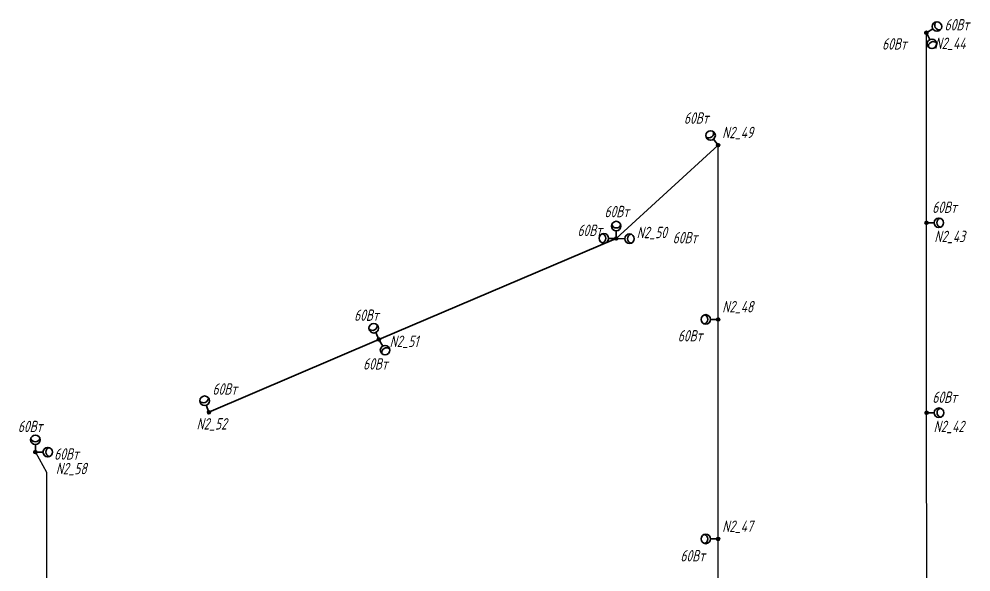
# Model space of a CAD drawing. Header units: millimetres. Extents: x 103153592 to 103552214, y 104936672 to 105182102.
# Drawn here: x 103210552 to 103335886, y 105058740 to 105131495 of the extents above; entities that cross this region are included whole.
import ezdxf

# ---------------------------------------------------------------- set-up
doc = ezdxf.new("R2010")
doc.units = ezdxf.units.MM
for name, color, linetype, lineweight in [('ЭО_Воздушная линия', 10, 'Continuous', 35), ('ЭО_Кабельная линия', 3, 'ID_N', 30), ('ЭО_Пл_Опора', 10, 'Continuous', 35), ('ЭО_Пл_Опора_Светильники', 10, 'Continuous', 35), ('ЭО_Пл_Светильники', 10, 'Continuous', 25), ('ЭО_Пл_Светильники_Текст', 10, 'Continuous', 20)]:
    doc.layers.add(name, color=color, linetype=linetype, lineweight=lineweight)
doc.styles.add('ПБГС', font='simplex.shx', dxfattribs={"width": 0.8, "oblique": 15})
doc.linetypes.add('ID_N', pattern='A,0,3,-3,["N",ПБГС,S=1.2,R=0,X=-1,Y=-0.5],-3,6', length=15)

# ---------------------------------------------------------------- blocks, each defined once
blk = doc.blocks.new('промежуточная')
h = blk.add_hatch(color=255)
edge = h.paths.add_edge_path()
edge.add_arc((0, 0), 0.833, 0, 360)
at = {"lineweight": 30}
blk.add_circle((0, 0), 0.833, dxfattribs=at)
blk = doc.blocks.new('*U5')
at = {"layer": 'ЭО_Пл_Светильники'}
blk.add_line((0, 2), (0, 0), dxfattribs=at)
at = {"layer": 'ЭО_Пл_Светильники', "linetype": 'ByBlock', "xscale": 250, "yscale": 250, "zscale": 250}
blk.add_blockref('промежуточная', (0, 0), dxfattribs=at)
at = {"style": 'ПБГС', "oblique": 15, "width": 0.7, "flags": 1}
blk.add_attdef('NAME', (0, -6), '', height=3.5, dxfattribs=at)
at = {"layer": 'ЭО_Пл_Светильники_Текст', "style": 'ПБГС', "oblique": 15, "width": 0.7}
blk.add_attdef('N_PYLON', (2689, 30), '', height=1500, dxfattribs=at)
at = {"layer": 'ЭО_Пл_Светильники_Текст', "style": 'ПБГС', "oblique": 15, "width": 0.7, "flags": 1}
for tag, p in [('TYPE', (0, 0)), ('MANUFACTURER', (0, -12)), ('SPECIFICATION_SECTION', (0, -18)), ('POWER', (0, -24)), ('GROUP', (0, -30))]:
    blk.add_attdef(tag, p, '', height=3.5, dxfattribs=at)
blk = doc.blocks.new('*U6')
at = {"layer": 'ЭО_Пл_Светильники'}
blk.add_line((0, 2), (0, 0), dxfattribs=at)
at = {"layer": 'ЭО_Пл_Светильники', "linetype": 'ByBlock', "xscale": 250, "yscale": 250, "zscale": 250}
blk.add_blockref('промежуточная', (0, 0), dxfattribs=at)
at = {"style": 'ПБГС', "oblique": 15, "width": 0.7, "flags": 1}
blk.add_attdef('NAME', (0, -6), '', height=3.5, dxfattribs=at)
at = {"layer": 'ЭО_Пл_Светильники_Текст', "style": 'ПБГС', "oblique": 15, "width": 0.7, "flags": 1}
for tag, p in [('TYPE', (0, 0)), ('MANUFACTURER', (0, -12)), ('SPECIFICATION_SECTION', (0, -18)), ('POWER', (0, -24)), ('GROUP', (0, -30))]:
    blk.add_attdef(tag, p, '', height=3.5, dxfattribs=at)
at = {"layer": 'ЭО_Пл_Светильники_Текст', "style": 'ПБГС', "oblique": 15, "width": 0.7}
blk.add_attdef('N_PYLON', (-1642, -2271), '', height=1500, dxfattribs=at)
blk = doc.blocks.new('*U7')
at = {"layer": 'ЭО_Пл_Светильники'}
blk.add_line((0, 2), (0, 0), dxfattribs=at)
at = {"layer": 'ЭО_Пл_Светильники', "linetype": 'ByBlock', "xscale": 250, "yscale": 250, "zscale": 250}
blk.add_blockref('промежуточная', (0, 0), dxfattribs=at)
at = {"style": 'ПБГС', "oblique": 15, "width": 0.7, "flags": 1}
blk.add_attdef('NAME', (0, -6), '', height=3.5, dxfattribs=at)
at = {"layer": 'ЭО_Пл_Светильники_Текст', "style": 'ПБГС', "oblique": 15, "width": 0.7, "flags": 1}
for tag, p in [('TYPE', (0, 0)), ('MANUFACTURER', (0, -12)), ('SPECIFICATION_SECTION', (0, -18)), ('POWER', (0, -24)), ('GROUP', (0, -30))]:
    blk.add_attdef(tag, p, '', height=3.5, dxfattribs=at)
at = {"layer": 'ЭО_Пл_Светильники_Текст', "style": 'ПБГС', "oblique": 15, "width": 0.7}
blk.add_attdef('N_PYLON', (1413, -992), '', height=1500, dxfattribs=at)
blk = doc.blocks.new('*U69')
at = {"layer": 'ЭО_Пл_Светильники'}
blk.add_line((0, 2), (0, 0), dxfattribs=at)
at = {"layer": 'ЭО_Пл_Светильники', "linetype": 'ByBlock', "xscale": 250, "yscale": 250, "zscale": 250}
blk.add_blockref('промежуточная', (0, 0), dxfattribs=at)
at = {"style": 'ПБГС', "oblique": 15, "width": 0.7, "flags": 1}
blk.add_attdef('NAME', (0, -6), '', height=3.5, dxfattribs=at)
at = {"layer": 'ЭО_Пл_Светильники_Текст', "style": 'ПБГС', "oblique": 15, "width": 0.7, "flags": 1}
for tag, p in [('TYPE', (0, 0)), ('MANUFACTURER', (0, -12)), ('SPECIFICATION_SECTION', (0, -18)), ('POWER', (0, -24)), ('GROUP', (0, -30))]:
    blk.add_attdef(tag, p, '', height=3.5, dxfattribs=at)
at = {"layer": 'ЭО_Пл_Светильники_Текст', "style": 'ПБГС', "oblique": 15, "width": 0.7}
blk.add_attdef('N_PYLON', (2690, -2909), '', height=1500, dxfattribs=at)
blk = doc.blocks.new('*U4')
at = {"layer": 'ЭО_Пл_Светильники'}
blk.add_line((0, 2), (0, 0), dxfattribs=at)
at = {"layer": 'ЭО_Пл_Светильники', "linetype": 'ByBlock', "xscale": 250, "yscale": 250, "zscale": 250}
blk.add_blockref('промежуточная', (0, 0), dxfattribs=at)
at = {"style": 'ПБГС', "oblique": 15, "width": 0.7, "flags": 1}
blk.add_attdef('NAME', (0, -6), '', height=3.5, dxfattribs=at)
at = {"layer": 'ЭО_Пл_Светильники_Текст', "style": 'ПБГС', "oblique": 15, "width": 0.7}
blk.add_attdef('N_PYLON', (539, 925), '', height=1500, dxfattribs=at)
at = {"layer": 'ЭО_Пл_Светильники_Текст', "style": 'ПБГС', "oblique": 15, "width": 0.7, "flags": 1}
for tag, p in [('TYPE', (0, 0)), ('MANUFACTURER', (0, -12)), ('SPECIFICATION_SECTION', (0, -18)), ('POWER', (0, -24)), ('GROUP', (0, -30))]:
    blk.add_attdef(tag, p, '', height=3.5, dxfattribs=at)
blk = doc.blocks.new('*U89')
at = {"layer": 'ЭО_Пл_Светильники'}
blk.add_line((0, 2), (0, 0), dxfattribs=at)
at = {"layer": 'ЭО_Пл_Светильники', "linetype": 'ByBlock', "xscale": 250, "yscale": 250, "zscale": 250}
blk.add_blockref('промежуточная', (0, 0), dxfattribs=at)
at = {"style": 'ПБГС', "oblique": 15, "width": 0.7, "flags": 1}
blk.add_attdef('NAME', (0, -6), '', height=3.5, dxfattribs=at)
at = {"layer": 'ЭО_Пл_Светильники_Текст', "style": 'ПБГС', "oblique": 15, "width": 0.7, "flags": 1}
for tag, p in [('TYPE', (0, 0)), ('MANUFACTURER', (0, -12)), ('SPECIFICATION_SECTION', (0, -18)), ('POWER', (0, -24)), ('GROUP', (0, -30))]:
    blk.add_attdef(tag, p, '', height=3.5, dxfattribs=at)
at = {"layer": 'ЭО_Пл_Светильники_Текст', "style": 'ПБГС', "oblique": 15, "width": 0.7}
blk.add_attdef('N_PYLON', (915, -2548), '', height=1500, dxfattribs=at)
blk = doc.blocks.new('*U58')
at = {"layer": 'ЭО_Пл_Светильники'}
blk.add_line((0, 2), (0, 0), dxfattribs=at)
at = {"layer": 'ЭО_Пл_Светильники', "linetype": 'ByBlock', "xscale": 250, "yscale": 250, "zscale": 250}
blk.add_blockref('промежуточная', (0, 0), dxfattribs=at)
at = {"style": 'ПБГС', "oblique": 15, "width": 0.7, "flags": 1}
blk.add_attdef('NAME', (0, -6), '', height=3.5, dxfattribs=at)
at = {"layer": 'ЭО_Пл_Светильники_Текст', "style": 'ПБГС', "oblique": 15, "width": 0.7, "flags": 1}
for tag, p in [('TYPE', (0, 0)), ('MANUFACTURER', (0, -12)), ('SPECIFICATION_SECTION', (0, -18)), ('POWER', (0, -24)), ('GROUP', (0, -30))]:
    blk.add_attdef(tag, p, '', height=3.5, dxfattribs=at)
at = {"layer": 'ЭО_Пл_Светильники_Текст', "style": 'ПБГС', "oblique": 15, "width": 0.7}
blk.add_attdef('N_PYLON', (1035, -2548), '', height=1500, dxfattribs=at)
blk = doc.blocks.new('*U59')
at = {"layer": 'ЭО_Пл_Светильники'}
blk.add_line((0, 2), (0, 0), dxfattribs=at)
at = {"layer": 'ЭО_Пл_Светильники', "linetype": 'ByBlock', "xscale": 250, "yscale": 250, "zscale": 250}
blk.add_blockref('промежуточная', (0, 0), dxfattribs=at)
at = {"style": 'ПБГС', "oblique": 15, "width": 0.7, "flags": 1}
blk.add_attdef('NAME', (0, -6), '', height=3.5, dxfattribs=at)
at = {"layer": 'ЭО_Пл_Светильники_Текст', "style": 'ПБГС', "oblique": 15, "width": 0.7, "flags": 1}
for tag, p in [('TYPE', (0, 0)), ('MANUFACTURER', (0, -12)), ('SPECIFICATION_SECTION', (0, -18)), ('POWER', (0, -24)), ('GROUP', (0, -30))]:
    blk.add_attdef(tag, p, '', height=3.5, dxfattribs=at)
at = {"layer": 'ЭО_Пл_Светильники_Текст', "style": 'ПБГС', "oblique": 15, "width": 0.7}
blk.add_attdef('N_PYLON', (1081, -2131), '', height=1500, dxfattribs=at)
blk = doc.blocks.new('*U20')
at = {"layer": 'ЭО_Пл_Опора_Светильники'}
h = blk.add_hatch(color=256, dxfattribs=at)
h.dxf.hatch_style = 1
h.paths.add_polyline_path([(-1, -199, 1), (1, 199, 1)])
blk.add_line((1000, -3), (0, 0), dxfattribs=at)
for centre, radius in [((0, 0), 199), ((1625, -5), 625)]:
    blk.add_circle(centre, radius, dxfattribs=at)
blk.add_arc((2000, -7), 625, 107.26724, 252.35203, dxfattribs=at)
at = {"style": 'ПБГС', "oblique": 15, "width": 0.7, "flags": 1}
for tag, p, height in [('TYPE', (-1704, -2539), 525000), ('NAME', (0, -3506), 875), ('MANUFACTURER', (0, -5006), 875), ('SPECIFICATION_SECTION', (0, -6506), 875), ('GROUP', (0, -9506), 875)]:
    blk.add_attdef(tag, p, '', height=height, dxfattribs=at)
at = {"layer": 'ЭО_Пл_Светильники_Текст', "style": 'ПБГС', "oblique": 15, "width": 0.7}
blk.add_attdef('POWER', (751, -1299), '', height=1500, dxfattribs=at)
blk = doc.blocks.new('*U44')
at = {"layer": 'ЭО_Пл_Опора_Светильники'}
h = blk.add_hatch(color=256, dxfattribs=at)
h.dxf.hatch_style = 1
h.paths.add_polyline_path([(-101, -171, 1), (101, 171, 1)])
blk.add_line((861, -508), (0, 0), dxfattribs=at)
for centre, radius in [((0, 0), 199), ((1399, -826), 625)]:
    blk.add_circle(centre, radius, dxfattribs=at)
blk.add_arc((1722, -1016), 625, 76.91044, 221.99524, dxfattribs=at)
at = {"style": 'ПБГС', "oblique": 15, "width": 0.7, "flags": 1}
for tag, p, height in [('TYPE', (-1704, -2539), 525000), ('NAME', (0, -3506), 875), ('MANUFACTURER', (0, -5006), 875), ('SPECIFICATION_SECTION', (0, -6506), 875), ('GROUP', (0, -9506), 875)]:
    blk.add_attdef(tag, p, '', height=height, dxfattribs=at)
at = {"layer": 'ЭО_Пл_Светильники_Текст', "style": 'ПБГС', "oblique": 15, "width": 0.7}
blk.add_attdef('POWER', (2403, -309), '', height=1500, dxfattribs=at)
blk = doc.blocks.new('*U45')
at = {"layer": 'ЭО_Пл_Опора_Светильники'}
h = blk.add_hatch(color=256, dxfattribs=at)
h.dxf.hatch_style = 1
h.paths.add_polyline_path([(177, -90, 1), (-177, 90, 1)])
blk.add_line((452, 892), (0, 0), dxfattribs=at)
for centre, radius in [((734, 1450), 625), ((0, 0), 199)]:
    blk.add_circle(centre, radius, dxfattribs=at)
blk.add_arc((904, 1784), 625, 170.59097, 315.67577, dxfattribs=at)
at = {"style": 'ПБГС', "oblique": 15, "width": 0.7, "flags": 1}
for tag, p, height in [('TYPE', (-1704, -2539), 525000), ('NAME', (0, -3506), 875), ('MANUFACTURER', (0, -5006), 875), ('SPECIFICATION_SECTION', (0, -6506), 875), ('GROUP', (0, -9506), 875)]:
    blk.add_attdef(tag, p, '', height=height, dxfattribs=at)
at = {"layer": 'ЭО_Пл_Светильники_Текст', "style": 'ПБГС', "oblique": 15, "width": 0.7}
blk.add_attdef('POWER', (-5825, 2211), '', height=1500, dxfattribs=at)
blk = doc.blocks.new('*U10')
at = {"layer": 'ЭО_Пл_Опора_Светильники'}
h = blk.add_hatch(color=256, dxfattribs=at)
h.dxf.hatch_style = 1
h.paths.add_polyline_path([(-1, 199, 1), (1, -199, 1)])
blk.add_line((-1000, -3), (0, 0), dxfattribs=at)
for centre, radius in [((-1625, -4), 625), ((0, 0), 199)]:
    blk.add_circle(centre, radius, dxfattribs=at)
blk.add_arc((-2000, -5), 625, 287.60753, 72.69232, dxfattribs=at)
at = {"style": 'ПБГС', "oblique": 15, "width": 0.7, "flags": 1}
for tag, p, height in [('TYPE', (-1704, -2539), 525000), ('NAME', (0, -3506), 875), ('MANUFACTURER', (0, -5006), 875), ('SPECIFICATION_SECTION', (0, -6506), 875), ('GROUP', (0, -9506), 875)]:
    blk.add_attdef(tag, p, '', height=height, dxfattribs=at)
at = {"layer": 'ЭО_Пл_Светильники_Текст', "style": 'ПБГС', "oblique": 15, "width": 0.7}
blk.add_attdef('POWER', (-5312, 2904), '', height=1500, dxfattribs=at)
blk = doc.blocks.new('*U12')
at = {"layer": 'ЭО_Пл_Опора_Светильники'}
h = blk.add_hatch(color=256, dxfattribs=at)
h.dxf.hatch_style = 1
h.paths.add_polyline_path([(-1, 199, 1), (1, -199, 1)])
blk.add_line((-1000, -3), (0, 0), dxfattribs=at)
for centre, radius in [((-1625, -4), 625), ((0, 0), 199)]:
    blk.add_circle(centre, radius, dxfattribs=at)
blk.add_arc((-2000, -5), 625, 287.60753, 72.69232, dxfattribs=at)
at = {"style": 'ПБГС', "oblique": 15, "width": 0.7, "flags": 1}
for tag, p, height in [('TYPE', (-1704, -2539), 525000), ('NAME', (0, -3506), 875), ('MANUFACTURER', (0, -5006), 875), ('SPECIFICATION_SECTION', (0, -6506), 875), ('GROUP', (0, -9506), 875)]:
    blk.add_attdef(tag, p, '', height=height, dxfattribs=at)
at = {"layer": 'ЭО_Пл_Светильники_Текст', "style": 'ПБГС', "oblique": 15, "width": 0.7}
blk.add_attdef('POWER', (-4968, 2956), '', height=1500, dxfattribs=at)
blk = doc.blocks.new('*U11')
at = {"layer": 'ЭО_Пл_Опора_Светильники'}
h = blk.add_hatch(color=256, dxfattribs=at)
h.dxf.hatch_style = 1
h.paths.add_polyline_path([(-158, 121, 1), (158, -121, 1)])
blk.add_line((-611, -792), (0, 0), dxfattribs=at)
for centre, radius in [((0, 0), 199), ((-992, -1287), 625)]:
    blk.add_circle(centre, radius, dxfattribs=at)
blk.add_arc((-1221, -1584), 625, 339.81839, 124.90318, dxfattribs=at)
at = {"style": 'ПБГС', "oblique": 15, "width": 0.7, "flags": 1}
for tag, p, height in [('TYPE', (-1704, -2539), 525000), ('NAME', (0, -3506), 875), ('MANUFACTURER', (0, -5006), 875), ('SPECIFICATION_SECTION', (0, -6506), 875), ('GROUP', (0, -9506), 875)]:
    blk.add_attdef(tag, p, '', height=height, dxfattribs=at)
at = {"layer": 'ЭО_Пл_Светильники_Текст', "style": 'ПБГС', "oblique": 15, "width": 0.7}
blk.add_attdef('POWER', (-4498, -2823), '', height=1500, dxfattribs=at)
blk = doc.blocks.new('*U25')
at = {"layer": 'ЭО_Пл_Опора_Светильники'}
h = blk.add_hatch(color=256, dxfattribs=at)
h.dxf.hatch_style = 1
h.paths.add_polyline_path([(199, 0, 1), (-199, 0, 1)])
blk.add_line((0, 1000), (0, 0), dxfattribs=at)
for centre, radius in [((0, 1625), 625), ((0, 0), 199)]:
    blk.add_circle(centre, radius, dxfattribs=at)
blk.add_arc((0, 2000), 625, 197.4576, 342.5424, dxfattribs=at)
at = {"style": 'ПБГС', "oblique": 15, "width": 0.7, "flags": 1}
for tag, p, height in [('TYPE', (-1704, -2539), 525000), ('NAME', (0, -3506), 875), ('MANUFACTURER', (0, -5006), 875), ('SPECIFICATION_SECTION', (0, -6506), 875), ('GROUP', (0, -9506), 875)]:
    blk.add_attdef(tag, p, '', height=height, dxfattribs=at)
at = {"layer": 'ЭО_Пл_Светильники_Текст', "style": 'ПБГС', "oblique": 15, "width": 0.7}
blk.add_attdef('POWER', (5104, 309), '', height=1500, dxfattribs=at)
blk = doc.blocks.new('*U26')
at = {"layer": 'ЭО_Пл_Опора_Светильники'}
h = blk.add_hatch(color=256, dxfattribs=at)
h.dxf.hatch_style = 1
h.paths.add_polyline_path([(0, 199, 1), (0, -199, 1)])
blk.add_line((-1125, -39), (0, 0), dxfattribs=at)
for centre, radius in [((-1750, -39), 625), ((0, 0), 199)]:
    blk.add_circle(centre, radius, dxfattribs=at)
blk.add_arc((-2125, -39), 625, 287.4576, 72.5424, dxfattribs=at)
at = {"style": 'ПБГС', "oblique": 15, "width": 0.7, "flags": 1}
for tag, p, height in [('TYPE', (-1704, -2539), 525000), ('NAME', (0, -3506), 875), ('MANUFACTURER', (0, -5006), 875), ('SPECIFICATION_SECTION', (0, -6506), 875), ('GROUP', (0, -9506), 875)]:
    blk.add_attdef(tag, p, '', height=height, dxfattribs=at)
at = {"layer": 'ЭО_Пл_Светильники_Текст', "style": 'ПБГС', "oblique": 15, "width": 0.7}
blk.add_attdef('POWER', (-7438, -652), '', height=1500, dxfattribs=at)
blk = doc.blocks.new('*U37')
at = {"layer": 'ЭО_Пл_Опора_Светильники'}
h = blk.add_hatch(color=256, dxfattribs=at)
h.dxf.hatch_style = 1
h.paths.add_polyline_path([(2, -199, 1), (-2, 199, 1)])
blk.add_line((1000, 8), (0, 0), dxfattribs=at)
for centre, radius in [((0, 0), 199), ((1625, 13), 625)]:
    blk.add_circle(centre, radius, dxfattribs=at)
blk.add_arc((2000, 16), 625, 107.90848, 252.99327, dxfattribs=at)
at = {"style": 'ПБГС', "oblique": 15, "width": 0.7, "flags": 1}
for tag, p, height in [('TYPE', (-1704, -2539), 525000), ('NAME', (0, -3506), 875), ('MANUFACTURER', (0, -5006), 875), ('SPECIFICATION_SECTION', (0, -6506), 875), ('GROUP', (0, -9506), 875)]:
    blk.add_attdef(tag, p, '', height=height, dxfattribs=at)
at = {"layer": 'ЭО_Пл_Светильники_Текст', "style": 'ПБГС', "oblique": 15, "width": 0.7}
blk.add_attdef('POWER', (1548, 2788), '', height=1500, dxfattribs=at)
blk = doc.blocks.new('*U9')
at = {"layer": 'ЭО_Пл_Опора_Светильники'}
h = blk.add_hatch(color=256, dxfattribs=at)
h.dxf.hatch_style = 1
h.paths.add_polyline_path([(-186, 70, 1), (186, -70, 1)])
blk.add_line((-352, -936), (0, 0), dxfattribs=at)
for centre, radius in [((0, 0), 199), ((-572, -1521), 625)]:
    blk.add_circle(centre, radius, dxfattribs=at)
blk.add_arc((-703, -1872), 625, 356.86575, 141.95054, dxfattribs=at)
at = {"style": 'ПБГС', "oblique": 15, "width": 0.7, "flags": 1}
for tag, p, height in [('TYPE', (-1704, -2539), 525000), ('NAME', (0, -3506), 875), ('MANUFACTURER', (0, -5006), 875), ('SPECIFICATION_SECTION', (0, -6506), 875), ('GROUP', (0, -9506), 875)]:
    blk.add_attdef(tag, p, '', height=height, dxfattribs=at)
at = {"layer": 'ЭО_Пл_Светильники_Текст', "style": 'ПБГС', "oblique": 15, "width": 0.7}
blk.add_attdef('POWER', (456, -2309), '', height=1500, dxfattribs=at)
blk = doc.blocks.new('*U8')
at = {"layer": 'ЭО_Пл_Опора_Светильники'}
h = blk.add_hatch(color=256, dxfattribs=at)
h.dxf.hatch_style = 1
h.paths.add_polyline_path([(-180, 84, 1), (180, -84, 1)])
blk.add_line((-422, -907), (0, 0), dxfattribs=at)
for centre, radius in [((0, 0), 199), ((-685, -1474), 625)]:
    blk.add_circle(centre, radius, dxfattribs=at)
blk.add_arc((-843, -1814), 625, 352.52105, 137.60584, dxfattribs=at)
at = {"style": 'ПБГС', "oblique": 15, "width": 0.7, "flags": 1}
for tag, p, height in [('TYPE', (-1704, -2539), 525000), ('NAME', (0, -3506), 875), ('MANUFACTURER', (0, -5006), 875), ('SPECIFICATION_SECTION', (0, -6506), 875), ('GROUP', (0, -9506), 875)]:
    blk.add_attdef(tag, p, '', height=height, dxfattribs=at)
at = {"layer": 'ЭО_Пл_Светильники_Текст', "style": 'ПБГС', "oblique": 15, "width": 0.7}
blk.add_attdef('POWER', (-3265, -2448), '', height=1500, dxfattribs=at)
blk = doc.blocks.new('*U38')
at = {"layer": 'ЭО_Пл_Опора_Светильники'}
h = blk.add_hatch(color=256, dxfattribs=at)
h.dxf.hatch_style = 1
h.paths.add_polyline_path([(172, -99, 1), (-172, 99, 1)])
blk.add_line((500, 866), (0, 0), dxfattribs=at)
for centre, radius in [((812, 1407), 625), ((0, 0), 199)]:
    blk.add_circle(centre, radius, dxfattribs=at)
blk.add_arc((1000, 1732), 625, 167.4576, 312.5424, dxfattribs=at)
at = {"style": 'ПБГС', "oblique": 15, "width": 0.7, "flags": 1}
for tag, p, height in [('TYPE', (-1704, -2539), 525000), ('NAME', (0, -3506), 875), ('MANUFACTURER', (0, -5006), 875), ('SPECIFICATION_SECTION', (0, -6506), 875), ('GROUP', (0, -9506), 875)]:
    blk.add_attdef(tag, p, '', height=height, dxfattribs=at)
at = {"layer": 'ЭО_Пл_Светильники_Текст', "style": 'ПБГС', "oblique": 15, "width": 0.7}
blk.add_attdef('POWER', (-2078, 3967), '', height=1500, dxfattribs=at)
blk = doc.blocks.new('*U116')
at = {"layer": 'ЭО_Пл_Опора_Светильники'}
h = blk.add_hatch(color=256, dxfattribs=at)
h.dxf.hatch_style = 1
h.paths.add_polyline_path([(0, -199, 1), (0, 199, 1)])
blk.add_line((1000, 0), (0, 0), dxfattribs=at)
for centre, radius in [((0, 0), 199), ((1625, 0), 625)]:
    blk.add_circle(centre, radius, dxfattribs=at)
blk.add_arc((2000, 0), 625, 107.4576, 252.5424, dxfattribs=at)
at = {"style": 'ПБГС', "oblique": 15, "width": 0.7, "flags": 1}
for tag, p, height in [('TYPE', (-1704, -2539), 525000), ('NAME', (0, -3506), 875), ('MANUFACTURER', (0, -5006), 875), ('SPECIFICATION_SECTION', (0, -6506), 875), ('GROUP', (0, -9506), 875)]:
    blk.add_attdef(tag, p, '', height=height, dxfattribs=at)
at = {"layer": 'ЭО_Пл_Светильники_Текст', "style": 'ПБГС', "oblique": 15, "width": 0.7}
blk.add_attdef('POWER', (-2307, -2629), '', height=1500, dxfattribs=at)
blk = doc.blocks.new('*U98')
at = {"layer": 'ЭО_Пл_Опора_Светильники'}
h = blk.add_hatch(color=256, dxfattribs=at)
h.dxf.hatch_style = 1
h.paths.add_polyline_path([(-199, 0, 1), (199, 0, 1)])
blk.add_line((0, -1000), (0, 0), dxfattribs=at)
for centre, radius in [((0, 0), 199), ((0, -1625), 625)]:
    blk.add_circle(centre, radius, dxfattribs=at)
blk.add_arc((0, -2000), 625, 17.4576, 162.5424, dxfattribs=at)
at = {"style": 'ПБГС', "oblique": 15, "width": 0.7, "flags": 1}
for tag, p, height in [('TYPE', (-1704, -2539), 525000), ('NAME', (0, -3506), 875), ('MANUFACTURER', (0, -5006), 875), ('SPECIFICATION_SECTION', (0, -6506), 875), ('GROUP', (0, -9506), 875)]:
    blk.add_attdef(tag, p, '', height=height, dxfattribs=at)
at = {"layer": 'ЭО_Пл_Светильники_Текст', "style": 'ПБГС', "oblique": 15, "width": 0.7}
blk.add_attdef('POWER', (2478, 991), '', height=1500, dxfattribs=at)

msp = doc.modelspace()

# ---------------------------------------------------------------- linework, layer by layer
at = {"layer": 'ЭО_Воздушная линия'}
for p, q in [((103289180, 105102630), (103302596, 105114893)), ((103257932, 105089336), (103289180, 105102630)), ((103235562, 105079750), (103257932, 105089336))]:
    msp.add_line(p, q, dxfattribs=at)
at = {"layer": 'ЭО_Кабельная линия'}
for p, q in [((103330030, 105104686), (103330010, 105129686)), ((103330050, 105079686), (103330030, 105104686)), ((103330070, 105054684), (103330050, 105079686))]:
    msp.add_line(p, q, dxfattribs=at)
for points in [[(103302596, 105091969), (103302596, 105114895)], [(103302596, 105063081), (103302596, 105091971)], [(103212702, 105074505), (103214172, 105071873), (103214170, 105052533)], [(103302596, 105034189), (103302596, 105063081)]]:
    msp.add_lwpolyline(points, dxfattribs=at)

# ---------------------------------------------------------------- block references
at = {"layer": 'ЭО_Пл_Опора'}
for name, p, values in [('*U59', (103330010, 105129683), {'N_PYLON': 'N2_44'}), ('*U4', (103302596, 105114893), {'N_PYLON': 'N2_49'}), ('*U58', (103330030, 105104684), {'N_PYLON': 'N2_43'}), ('*U5', (103289180, 105102630), {'N_PYLON': 'N2_50'}), ('*U4', (103302596, 105091969), {'N_PYLON': 'N2_48'}), ('*U7', (103257932, 105089333), {'N_PYLON': 'N2_51'}), ('*U6', (103235562, 105079750), {'N_PYLON': 'N2_52'}), ('*U89', (103330050, 105079684), {'N_PYLON': 'N2_42'}), ('*U69', (103212702, 105074505, 0), {'N_PYLON': 'N2_58'}), ('*U4', (103302596, 105063079), {'N_PYLON': 'N2_47'})]:
    msp.add_blockref(name, p, dxfattribs=at).add_auto_attribs(values)
at = {"layer": 'ЭО_Пл_Светильники'}
ref = msp.add_blockref('*U44', (103330010, 105129685), dxfattribs=dict(at, xscale=-1, rotation=180))
ref.add_attrib('POWER', '60Вт', (103332413, 105129994), dxfattribs={"layer": 'ЭО_Пл_Светильники_Текст', "height": 1500, "style": 'ПБГС', "oblique": 15, "width": 0.7})
ref = msp.add_blockref('*U45', (103330010, 105129686), dxfattribs=dict(at, xscale=-1, rotation=180))
ref.add_attrib('POWER', '60Вт', (103324185, 105127475), dxfattribs={"layer": 'ЭО_Пл_Светильники_Текст', "height": 1500, "style": 'ПБГС', "oblique": 15, "width": 0.7})
ref = msp.add_blockref('*U11', (103302596, 105114893), dxfattribs=dict(at, xscale=-1, rotation=180))
ref.add_attrib('POWER', '60Вт', (103298098, 105117716), dxfattribs={"layer": 'ЭО_Пл_Светильники_Текст', "height": 1500, "style": 'ПБГС', "oblique": 15, "width": 0.7})
ref = msp.add_blockref('*U20', (103330030, 105104685), dxfattribs=dict(at, xscale=-1, rotation=180))
ref.add_attrib('POWER', '60Вт', (103330781, 105105984), dxfattribs={"layer": 'ЭО_Пл_Светильники_Текст', "height": 1500, "style": 'ПБГС', "oblique": 15, "width": 0.7})
ref = msp.add_blockref('*U37', (103289180, 105102630), dxfattribs=dict(at, xscale=-1))
ref.add_attrib('POWER', '60Вт', (103287632, 105105418), dxfattribs={"layer": 'ЭО_Пл_Светильники_Текст', "height": 1500, "style": 'ПБГС', "oblique": 15, "width": 0.7})
ref = msp.add_blockref('*U25', (103289180, 105102630), dxfattribs=dict(at, xscale=-1))
ref.add_attrib('POWER', '60Вт', (103284076, 105102939), dxfattribs={"layer": 'ЭО_Пл_Светильники_Текст', "height": 1500, "style": 'ПБГС', "oblique": 15, "width": 0.7})
ref = msp.add_blockref('*U26', (103289180, 105102630), dxfattribs=dict(at, xscale=-1))
ref.add_attrib('POWER', '60Вт', (103296618, 105101978), dxfattribs={"layer": 'ЭО_Пл_Светильники_Текст', "height": 1500, "style": 'ПБГС', "oblique": 15, "width": 0.7})
ref = msp.add_blockref('*U8', (103257932, 105089333), dxfattribs=dict(at, xscale=-1, rotation=180))
ref.add_attrib('POWER', '60Вт', (103254667, 105091780), dxfattribs={"layer": 'ЭО_Пл_Светильники_Текст', "height": 1500, "style": 'ПБГС', "oblique": 15, "width": 0.7})
ref = msp.add_blockref('*U10', (103302596, 105091969), dxfattribs=dict(at, xscale=-1, rotation=180))
ref.add_attrib('POWER', '60Вт', (103297284, 105089065), dxfattribs={"layer": 'ЭО_Пл_Светильники_Текст', "height": 1500, "style": 'ПБГС', "oblique": 15, "width": 0.7})
ref = msp.add_blockref('*U38', (103257932, 105089336), dxfattribs=dict(at, xscale=-1, rotation=180))
ref.add_attrib('POWER', '60Вт', (103255854, 105085369), dxfattribs={"layer": 'ЭО_Пл_Светильники_Текст', "height": 1500, "style": 'ПБГС', "oblique": 15, "width": 0.7})
ref = msp.add_blockref('*U9', (103235562, 105079750), dxfattribs=dict(at, xscale=-1, rotation=180))
ref.add_attrib('POWER', '60Вт', (103236017, 105082059), dxfattribs={"layer": 'ЭО_Пл_Светильники_Текст', "height": 1500, "style": 'ПБГС', "oblique": 15, "width": 0.7})
ref = msp.add_blockref('*U20', (103330050, 105079685), dxfattribs=dict(at, xscale=-1, rotation=180))
ref.add_attrib('POWER', '60Вт', (103330801, 105080984), dxfattribs={"layer": 'ЭО_Пл_Светильники_Текст', "height": 1500, "style": 'ПБГС', "oblique": 15, "width": 0.7})
ref = msp.add_blockref('*U116', (103212702, 105074505), dxfattribs=dict(at, xscale=-1, rotation=180))
ref.add_attrib('POWER', '60Вт', (103210395, 105077135), dxfattribs={"layer": 'ЭО_Пл_Светильники_Текст', "height": 1500, "style": 'ПБГС', "oblique": 15, "width": 0.7})
ref = msp.add_blockref('*U98', (103212702, 105074505), dxfattribs=dict(at, xscale=-1, rotation=180))
ref.add_attrib('POWER', '60Вт', (103215180, 105073514), dxfattribs={"layer": 'ЭО_Пл_Светильники_Текст', "height": 1500, "style": 'ПБГС', "oblique": 15, "width": 0.7})
ref = msp.add_blockref('*U12', (103302596, 105063079), dxfattribs=dict(at, xscale=-1, rotation=180))
ref.add_attrib('POWER', '60Вт', (103297628, 105060123), dxfattribs={"layer": 'ЭО_Пл_Светильники_Текст', "height": 1500, "style": 'ПБГС', "oblique": 15, "width": 0.7})

doc.saveas('drawing.dxf')
